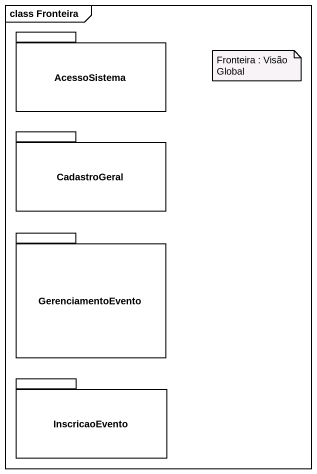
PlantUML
@startuml
mainframe class Fronteira
package AcessoSistema {
}
package CadastroGeral {
}
package GerenciamentoEvento {
}
package InscricaoEvento {
}
note as N1
  Fronteira : Visão Global
end note
@enduml
